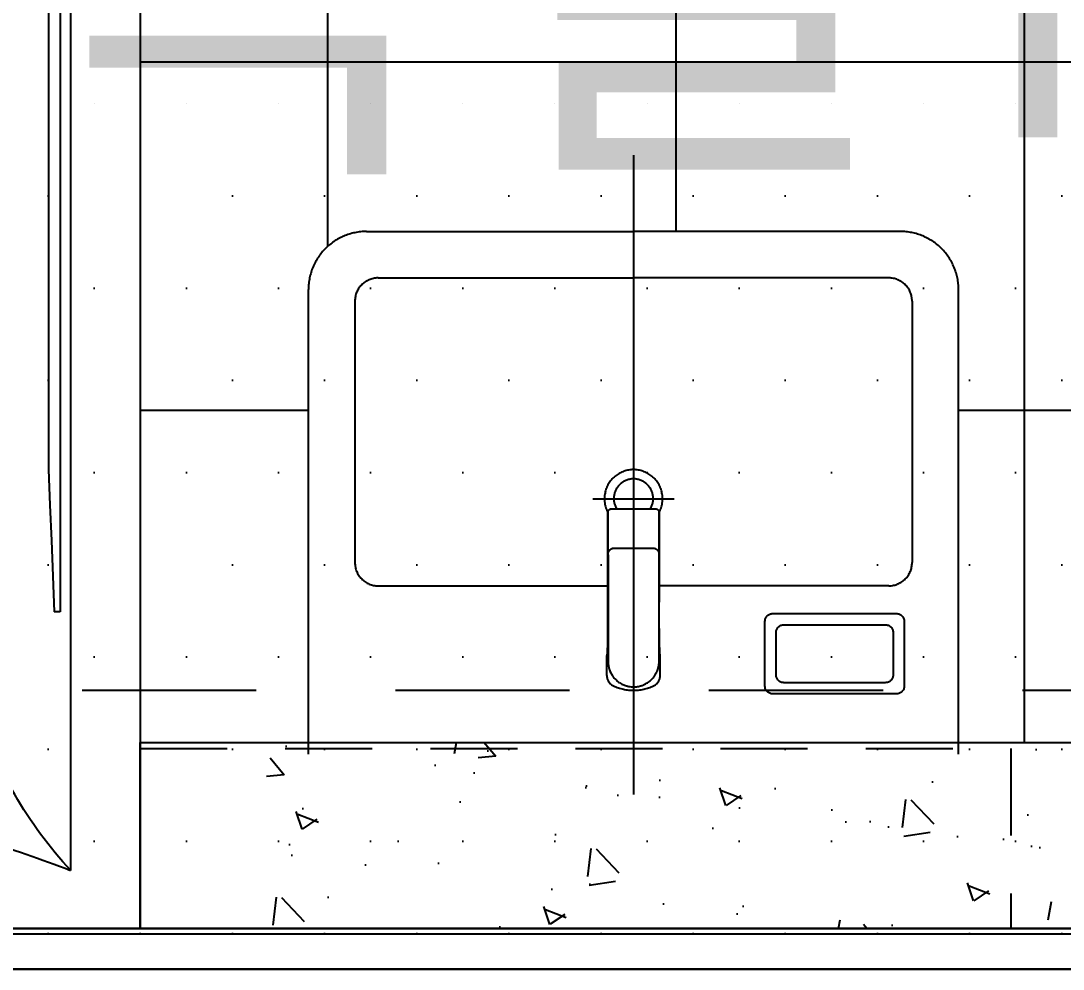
# Model space of a CAD drawing. Header units: millimetres. Extents: x 6886222 to 6919728, y 230959 to 276095.
# Drawn here: x 6910435 to 6911333, y 256319 to 257136 of the extents above; entities that cross this region are included whole.
import ezdxf
from ezdxf.enums import TextEntityAlignment as Align
from ezdxf.xclip import XClip

# ---------------------------------------------------------------- set-up
doc = ezdxf.new("R2010")
doc.units = ezdxf.units.MM
doc.header["$LTSCALE"] = 100
doc.header["$XCLIPFRAME"] = 2
doc.linetypes.add('ST-DASH', pattern=[2.6999999999999993, 1.5, -1.199999999999999])
doc.linetypes.add('U-74C-EX$0$HD', pattern=[2.5, 1.5, -1])
for name, color, linetype in [('AA-BORD-XREF', 15, 'Continuous'), ('BP', 7, 'Continuous'), ('TEXT', 2, 'Continuous'), ('U-74C-EX$0$FIN', 5, 'Continuous'), ('U-74C-EX$0$FUR_욕실', 8, 'Continuous'), ('U-74C-EX$0$HAT', 8, 'Continuous'), ('U-74C-EX$0$S-ELE', 4, 'Continuous'), ('U-74C-EX$0$WAL', 3, 'Continuous'), ('결로방지', 4, 'ST-DASH')]:
    doc.layers.add(name, color=color, linetype=linetype)
for name, color, linetype, plot in [('Defpoint', 142, 'Continuous', False), ('U-74C-EX$0$Defpoint', 142, 'Continuous', False), ('U-74C-EX$0$MC', 152, 'Continuous', False)]:
    doc.layers.add(name, color=color, linetype=linetype, plot=plot)
doc.styles.add('맑은 고딕', font='')
doc.styles.get('맑은 고딕').set_extended_font_data('Malgun Gothic')

# ---------------------------------------------------------------- blocks, each defined once
blk = doc.blocks.new('U-74C-EX$0$S-CEN')
at = {"layer": 'U-74C-EX$0$S-ELE'}
h = blk.add_hatch(dxfattribs=at)
h.set_pattern_fill('DOTS', color=256, scale=50, angle=-90.00000000000001)
h.set_pattern_definition([(270, (7430.000000006312, 8342.500000000524), (79.375, -39.68750000000001), [0, -79.375])])
h.paths.add_polyline_path([(1770.000000000011, 6175), (1770.000000000011, 3905), (205.0000000000109, 3905), (205.0000000000109, 6174.999999999971)])
blk.add_lwpolyline([(1770.000000000011, 6175), (200.0000000000109, 6175), (200.0000000000109, 3905), (1770.000000000011, 3905)], close=True, dxfattribs=at)
blk = doc.blocks.new('U-74C-EX$0$세면대')
blk.add_wipeout([(1.4009081894528208e-06, 280.00000000000364), (400.00000140091595, 279.999997998706), (408.79041007160066, 279.22122015951925), (417.91918060654507, 276.6787191426042), (427.8757206505611, 271.50836176270536), (434.87488021667536, 265.82935481872687), (442.52644820929675, 256.29641031238293), (446.7816854210341, 247.64862448463953), (448.95782975010377, 240.15534234721554), (449.64622331774245, 235.93739006444196), (450.00000115073084, 229.9999977484871), (449.9999988491909, -230.00000200133894), (449.5865864446637, -236.41641304164108), (446.84821197417244, -247.47126203020935), (441.79119383010084, -257.4498840058879), (435.18336749830445, -265.5264790360726), (426.7556422028485, -272.2390307393), (416.6451270085038, -277.14806355806803), (408.08285848932786, -279.34235075003005), (399.9999985990356, -280.00000200129216), (-1.400908530513334e-06, -279.99999999999454)]).dxf.layer = 'U-74C-EX$0$FUR_욕실'
at = {"layer": 'U-74C-EX$0$FUR_욕실'}
for p, q in [((1.400843757437542e-06, 280.0000000000036), (400.0000014008438, 279.9999979987078)), ((390.0000012007258, 239.9999980487082), (165.0000012007258, 239.9999991744444)), ((450.0000011506672, 229.9999977485313), (449.9999999999018, -2.251468686154112e-06)), ((145.0000011006669, 219.9999992745034), (145.0000001102053, 22.0405006045512)), ((410.0000011006669, 219.9999979486493), (409.9999999999018, -2.051350747933611e-06)), ((67.87906503335762, 22.99999591912274), (84.86954830617833, 23.00000150705819)), ((87.08632420779395, 22.48188626970295), (87.35881522328782, 22.32226875628476)), ((211.2609791572504, 19.00001016463284), (211.2609791572504, -19.00001096521373)), ((177.4170073683672, 16.95028093661313), (177.4170073683672, -17.04971904848571)), ((409.9999988991949, -220.0000020513507), (409.9999999999018, -2.051350747933611e-06)), ((449.9999988491363, -230.0000022514687), (449.9999999999018, -2.251468686154112e-06)), ((67.87906503335762, -22.99999671970363), (84.86952316046882, -23.00000230763908)), ((87.08634562821317, -22.4818814823484), (86.87813263417411, -22.52197864447589)), ((144.9999988991949, -220.0000007254966), (144.9999998896565, -22.04050120676038)), ((389.9999987991359, -240.0000019512918), (164.9999987991359, -240.0000008255556)), ((-1.400982000632212e-06, -279.9999999999964), (399.999998599018, -280.0000020012922))]:
    blk.add_line(p, q, dxfattribs=at)
at = {"layer": 'U-74C-EX$0$FUR_욕실', "color": 8}
for p, q in [((220.0000001750486, 34.99999889929677), (219.9999998248131, -35.00000110070323)), ((515.6005920829666, -2.579701686045155e-06), (-34.6465404747687, 1.73346052179113e-07))]:
    blk.add_line(p, q, dxfattribs=at)
at = {"layer": 'U-74C-EX$0$FUR_욕실'}
for points in [[(130.9703934009485, 22.00885263289456), (130.9703934009485, 22.02677686716561), (130.9703896756582, 22.04803337360863)], [(208.1583189781122, 22.00020250882153), (206.1583149249964, 22.00048376823906), (198.1583210642748, 22.0013703873301), (166.1583232696466, 22.00468030776028), (130.9703934009485, 22.00931084360127)], [(177.3900288160257, 22.02175331319813), (190.646057110589, 22.0129970183516), (206.5397995527201, 22.00259787048344)], [(130.9703934009485, -22.00885343347545), (130.9703934009485, -22.0267776677465), (130.9703896756582, -22.04820553754325)], [(130.9703934009485, -22.00931164418216), (132.9703937287741, -22.00911792908664), (140.970391314786, -22.00819591973777), (172.9703891094141, -22.00382242892738), (208.1583189781122, -22.00020330940242)]]:
    blk.add_lwpolyline(points, dxfattribs=at)
for points in [[(51.98207328074568, -119.9673147161338, -0.4142135623730951), (58.70207331436177, -113.2473147497476), (114.3820733143548, -113.2473150283295, -0.4142135623730951), (121.102073280741, -119.9673150619456), (121.1020727475589, -226.5273150619432, -0.4142135623730951), (114.3820727139428, -233.2473150283295), (58.70207271394975, -233.2473147497476)], [(58.70207271394975, -233.2473147497476, -0.4142135623730951), (51.98207274756351, -226.5273147161315), (51.98207328074568, -119.9673147161338)], [(111.5020730141732, -173.247315013894), (111.5020727956035, -216.9273150139452, -0.4142135623730951), (104.7820727619874, -223.6473149802732), (68.30207276200599, -223.6473147977922, -0.4142135623730951), (61.58207279561975, -216.9273147641761), (61.58207323270108, -129.5673147641319, -0.4142135623730951), (68.30207326631717, -122.8473147977456), (104.7820732662985, -122.8473149802849, -0.4142135623730951), (111.5020732326848, -129.567315013901), (111.5020730141732, -173.247315013894)]]:
    blk.add_lwpolyline(points, format="xyb", dxfattribs=at)
for centre, radius, start, end in [((400.0000011506672, 229.9999979987078), 50, 0, 89.99999971318542), ((165.0000011006669, 219.9999991744444), 20, 89.99999971339386, 180), ((390.0000011006669, 219.9999980487082), 20, 0, 89.99999971339386), ((219.9999999999018, -1.100703229894862e-06), 25, 241.6433551516103, 118.3566322073158), ((219.9999999999018, -1.100703229894862e-06), 17, 239.0653519341229, 120.9346480661095), ((164.9999988991949, -220.0000008255556), 20, 180, 269.9999997133938), ((389.9999988991949, -220.0000019512918), 20, 269.9999997133938, 0), ((399.9999988491363, -230.0000020012922), 50, 269.9999997133938, 0)]:
    blk.add_arc(centre, radius, start, end, dxfattribs=at)
for points, knots in [([(67.87906549750551, 22.99999959970955), (66.92036354805532, 22.99999959970955), (65.00292589680248, 22.72229012626121), (62.37020514715186, 21.51010310132187), (60.19904368477364, 19.61444192508134), (59.17313016568733, 18.00869924144718), (58.16497903295749, 15.80186313036029), (57.08050187923436, 13.04089710000335), (55.91285738315855, 8.773673531952227), (55.20817857400471, 4.416180789765349), (55.05026457862186, 1.474312571928749), (55.05026457862186, -1.474313372451434), (55.20817857400471, -4.416181590288033), (55.91285738315855, -8.773674332533119), (57.08050187923436, -13.04089790052603), (58.16497903295749, -15.80186393088297), (59.17313016568733, -18.00870004196986), (60.19904368477364, -19.61444272560402), (62.37020514715186, -21.51010390184456), (65.00292589680248, -22.72229092684211), (66.92036354805532, -23.00000040029045), (67.87906549750551, -23.00000040029045)], [0, 0, 0, 0, 0.0483411801314767, 0.0966823602629534, 0.14502354039443, 0.1933647205259067, 0.1933647205259067, 0.27002354039443, 0.3466823602629533, 0.4233411801314767, 0.5, 0.5, 0.5766588198685234, 0.6533176397370468, 0.7299764596055701, 0.8066352794740934, 0.8066352794740934, 0.85497645960557, 0.9033176397370468, 0.9516588198685234, 1, 1, 1, 1]), ([(80.00000010973963, 21.95027989353184), (78.78473305587613, 21.894656794615), (76.94371052612041, 21.81039269967368), (74.52810349154242, 21.28380502458094), (72.16334013997766, 20.57289372838932), (69.89485791408879, 19.55978738435442), (67.77969630489315, 18.27607508359142), (65.78349201470337, 16.81852264580448), (63.97901803431523, 15.11512991896961), (62.41056962435323, 13.20831821643878), (61.00899935847337, 11.17475322884638), (59.86864714594049, 8.971167757877993), (59.01775445412568, 6.651805710749613), (58.36627531070917, 4.267068048884539), (58.01806705336276, 1.807589369655034), (57.98208892422917, -0.6660067090961093), (58.15640282429013, -3.134105488537898), (58.64199178446506, -5.571694690963341), (59.42695623550753, -7.918571086422162), (60.40844725068382, -10.19009582011131), (61.67344906322614, -12.32950749498195), (63.19059853793078, -14.2839170011539), (64.86731261942259, -16.10129158408017), (66.76670984314478, -17.6998376024967), (68.84126938642657, -19.04045963676981), (71.0198226419343, -20.19886037963079), (73.33441489197503, -21.07944698846768), (75.72706163559997, -21.65548658271655), (77.76089852130463, -21.97983933466821), (79.19209343848706, -22.02450576010961), (80.00000010973963, -22.04971986804958)], [0, 0, 0, 0, 0.0528729786521903, 0.0800979049021234, 0.1073227261989098, 0.1602085179038996, 0.187447357737186, 0.214686216365251, 0.2674237660567233, 0.2945810392355343, 0.3217383233651094, 0.3745028644188086, 0.401672808618687, 0.4288427472640848, 0.4816765298289571, 0.5088837717197987, 0.5360910140610033, 0.5889416837417119, 0.6161582848349502, 0.6433748799390296, 0.6962189469592677, 0.7234333008179014, 0.7506476397801785, 0.8034374481084133, 0.8306241864903451, 0.857810933100518, 0.9105278199531396, 0.9376717891198288, 0.9648158494869978, 1, 1, 1, 1]), ([(72.50005668060112, 20.61113675142769), (72.23376977899534, 20.52425742725973), (71.16368271796455, 20.17512857355541), (69.6843235711749, 19.44580457319171), (68.51979798994216, 18.74441807438052), (68.07901160822439, 18.47893518413548)], [0, 0, 0, 0, 0.1707368113154326, 0.6861143058247904, 0.9999999999999998, 0.9999999999999998, 0.9999999999999998, 0.9999999999999998]), ([(171.6342913921289, 21.95027989353184), (167.9608090562579, 21.95027989353184), (160.6140848287214, 21.95027989353184), (149.496307176265, 21.95027989353184), (138.2687922759396, 21.95027989353184), (126.8915781866708, 21.95027989353184), (115.3732376464941, 21.95027989353184), (103.6923912316161, 21.95027989353184), (91.90376621463292, 21.95027989353184), (83.96784172028492, 21.95027989353184), (80.00000010973963, 21.95027989353184)], [0, 0, 0, 0, 0.1239307991441175, 0.2478534865172885, 0.3720596964372554, 0.4962621437392734, 0.6218139063644008, 0.7473606728889031, 0.8736841768981037, 1, 1, 1, 1]), ([(84.72628731841178, 22.57495636417661), (84.71550494969779, 22.56483621773441), (84.69072073053758, 22.54157417436727), (84.64890505293806, 22.50800348027042), (84.60506837100911, 22.48067342653303), (84.57463507920693, 22.46287980018315), (84.55746665005063, 22.45445395296338), (84.550655942312, 22.44703733560527), (84.55619317300807, 22.44035304541831), (84.5699715539995, 22.43188129959526), (84.59499952588885, 22.422406373782), (84.64064839903222, 22.41220157704447), (84.71208285897228, 22.40247483458734), (84.84803319689308, 22.38987615722363), (85.09078770359702, 22.37510059128181), (85.4805355281751, 22.35891404346694), (85.97018049694088, 22.34389948269018), (86.74895915181332, 22.32549597928664), (87.95751600079893, 22.30420650425731), (89.75394556842002, 22.27981662628372), (91.87614696952005, 22.25466638122816), (94.31077100361654, 22.22797137144153), (97.03106421653138, 22.19897556095748), (100.0445278380248, 22.16923851933461), (103.317561159336, 22.14103924058509), (106.839539990895, 22.11584248266081), (110.5705015189778, 22.09442109871088), (114.4585246761744, 22.07716749015162), (118.4972093494907, 22.06408142438522), (122.6138234365681, 22.05512680730681), (126.1011636881922, 22.05076620495311), (128.5007827065601, 22.04903024994201), (129.8927229170404, 22.04839981627083), (130.5886637208932, 22.04816286580535), (130.9703905636161, 22.04803289729534)], [0, 0, 0, 0, 0.040109327690265, 0.0921948038741059, 0.1345388376608001, 0.1463637315796576, 0.1581886120699492, 0.1648468870846441, 0.1728730962820578, 0.1822682883214009, 0.1950296697069303, 0.2062473056590897, 0.2183882893360858, 0.2304375223900511, 0.2540382345651453, 0.2785549793071142, 0.3026107701952861, 0.3268732356978888, 0.3748274348079387, 0.4233783216753556, 0.4715728905931244, 0.5197819234054034, 0.5684488930849493, 0.616277809779658, 0.6646527406848917, 0.7127252969606405, 0.7605476431328392, 0.8086894780981094, 0.8560055451461609, 0.904537231371328, 0.9522711912363316, 0.976142499140136, 0.9869140472458908, 1, 1, 1, 1]), ([(84.8695485026874, 23.00000144145815), (84.87866334892533, 22.99247127434137), (84.89745196649528, 22.976949188047), (84.91593708542132, 22.9530408867322), (84.92865177897693, 22.92780068761567), (84.93469182799527, 22.90122889873237), (84.93430481940231, 22.87330950936666), (84.92482384499817, 22.83271322673318), (84.8906057368331, 22.77120055305204), (84.83737439844481, 22.69852618041114), (84.78113259213933, 22.63050772389761), (84.743678488554, 22.59257143078503), (84.72628731841178, 22.57495636417661)], [0, 0, 0, 0, 0.0518491924355521, 0.1068777929283091, 0.1650862991905599, 0.2264751310142042, 0.2910446454517732, 0.3587951487457031, 0.5083492351606133, 0.7175543055344742, 0.8688511893527543, 1, 1, 1, 1]), ([(87.08631968744521, 22.48187747953125), (87.0163627929469, 22.51536687626867), (86.87703741559017, 22.58206398849507), (86.66337142968041, 22.66975817236016), (86.4475938186697, 22.74772365566241), (86.22929874518377, 22.81513233413352), (86.00859747898721, 22.87220641773092), (85.78546420876592, 22.91886905831416), (85.55990985736207, 22.95520058693728), (85.33193567810304, 22.98095246573575), (85.10154491740468, 22.99704697641209), (84.94709777845492, 22.9990125416698), (84.8695485027456, 22.99999946944081)], [0, 0, 0, 0, 0.1012854541164766, 0.2017189903165015, 0.3015086627134258, 0.4008665702291891, 0.5000075829339163, 0.5991479811563823, 0.6985040492382126, 0.7982906691580994, 0.898719959261996, 1, 1, 1, 1]), ([(85.91429572583365, 22.35383500362877), (85.9269492906351, 22.35313324083472), (85.95668856271732, 22.35148390988252), (86.31034102868944, 22.3391861742748), (86.92201450311768, 22.32441899198238), (87.65163925646993, 22.31023209478371), (88.20944138111736, 22.30194648367251), (88.42945760146904, 22.29867835546975)], [0, 0, 0, 0, 0.1669172218200446, 0.3923002538559284, 0.6485138383324466, 0.8613618460974917, 1, 1, 1, 1]), ([(87.32129223675656, 22.31727127934937), (87.31642750390529, 22.31999837654075), (87.24358699757795, 22.36083168542609), (87.19661695203467, 22.38984804752181), (87.1527838523798, 22.41692652012352)], [0, 0, 0, 0, 0.0667860932834912, 1, 1, 1, 1]), ([(130.970390342718, 22.0473252635602), (131.9375797495777, 22.04682771530133), (132.9047386414786, 22.04645217478173), (134.839074397536, 22.04558282322614), (135.8062434138446, 22.04512564960532), (138.707747465367, 22.04371889972026), (140.6420769000724, 22.04274528200403), (146.4450362952957, 22.03977081028643), (150.3135164677115, 22.03770259424709), (158.0498631445407, 22.03345328325304), (161.9178119263561, 22.03125228739009), (169.6537736200444, 22.02663776604822), (173.521808335634, 22.02422284370186), (177.3900240109251, 22.02175638446715)], [0, 0, 0, 0, 0.0625, 0.0625, 0.125, 0.125, 0.25, 0.25, 0.5, 0.5, 0.75, 0.75, 1, 1, 1, 1]), ([(171.6944771821909, 21.94377553667073), (171.7271569991899, 21.94551204506206), (172.0819174031676, 21.96436295850799), (172.7593044651621, 21.87016135169324), (173.6987784290286, 21.65055939404192), (174.5536687991298, 21.29357695911676), (175.3009856188037, 20.84600637847689), (175.9293397059846, 20.33090690267636), (176.457136096742, 19.74774928292391), (176.8756232456835, 19.10962811042918), (177.1880449644123, 18.4096887824744), (177.3834688267852, 17.68452452466954), (177.4019504238568, 17.18467940256596), (177.4105998690538, 16.95075032319073)], [0, 0, 0, 0, 0.0119276939136209, 0.1294827787161565, 0.2470124196806551, 0.3625003930852349, 0.462928653407485, 0.5592935244470068, 0.6514241982480363, 0.7406827658093968, 0.8265970247499927, 0.9188468656388972, 1, 1, 1, 1]), ([(206.5398006589567, 22.00259726250442), (206.8628648857302, 22.00196937221699), (207.1859291784531, 22.00143124821261), (207.5089933232703, 22.00098298071316), (207.5720135661722, 22.00089553697399), (207.6350338034863, 22.00081151281847), (207.6980540335244, 22.00073090923615), (207.8514760995349, 22.00053468067563), (208.004898122821, 22.00035872473745), (208.1583200789355, 22.00020306086299)], [1.50963207081e-05, 1.50963207081e-05, 1.50963207081e-05, 1.50963207081e-05, 0.0031541065838621, 0.0031541065838621, 0.0031541065838621, 0.0037664344815619, 0.0037664344815619, 0.0037664344815619, 0.0052571401051918, 0.0052571401051918, 0.0052571401051918, 0.0052571401051918]), ([(208.2166570241861, 21.98493999446873), (208.3731337546087, 21.98118570895531), (208.752836107702, 21.97207565751523), (209.3357699880326, 21.79795451503378), (209.9327873168695, 21.49094221118503), (210.4462026539441, 21.06078742968748), (210.8544295482752, 20.5346700814589), (211.125374511892, 19.93867732119179), (211.2591447935738, 19.41450465447633), (211.2471819547536, 19.09938192356276), (211.2434106882029, 19.00003996695523)], [0, 0, 0, 0, 0.0990905972793343, 0.2404506590029004, 0.3813932355022711, 0.5231170752665215, 0.6621790667525996, 0.8002715025571152, 0.9370358981668412, 1, 1, 1, 1]), ([(177.401927393239, -17.04963336680885), (177.4016007461651, -17.22664047719081), (177.400808436174, -17.6559861359965), (177.2462759394148, -18.32422370020868), (176.9693347960892, -19.03165860531954), (176.5733360481863, -19.69102332822149), (176.069407770603, -20.29192272218279), (175.4648147500302, -20.82573102495735), (174.7643070576778, -21.27992566226385), (173.9783545406135, -21.64575337234055), (173.11788067206, -21.90136912167873), (172.3263161062678, -22.03936825022902), (171.8254901239015, -22.03508042456451), (171.6339263136797, -22.0334403494453)], [0, 0, 0, 0, 0.0609301441173158, 0.1477911977961246, 0.2348423775556827, 0.323727924848539, 0.4146684044921456, 0.5092655897852341, 0.6078975972935263, 0.7111573629744149, 0.8189350536683381, 0.9307434273677844, 1, 1, 1, 1]), ([(68.07901160822439, -18.47893598471637), (68.51515339549587, -18.75423333956496), (69.14546169639289, -19.15209067187607), (69.82349976666228, -19.45955181755926), (70.03236943886805, -19.55426524375434)], [0, 0, 0, 0, 0.6919499341047636, 1, 1, 1, 1]), ([(79.80152703270505, -22.0387749651527), (79.83479429218642, -22.04255400539478), (79.99523467426843, -22.06077945208744), (80.15693177924913, -22.0593979695077), (80.2851010437189, -22.05830293689723)], [0, 0, 0, 0, 0.2073496649489666, 1, 1, 1, 1]), ([(80.00000010973963, -22.04971986804958), (83.87539405604548, -22.04971986804958), (91.62640339836435, -22.04971986804958), (103.1916082174466, -22.04971986804958), (114.7015682667443, -22.04971986804958), (126.1984713136517, -22.04971986804958), (137.6516839660071, -22.04971986804958), (149.0691316594784, -22.04971986804958), (160.3928125765706, -22.04971986804958), (167.887045298372, -22.04971986804958), (171.6342913921289, -22.04971986804958)], [0, 0, 0, 0, 0.1233691329301358, 0.2467453154831025, 0.3709285544897086, 0.4951165675992813, 0.6211456403817249, 0.747178609462213, 0.8735849281341312, 1, 1, 1, 1]), ([(89.50743926719952, -22.29569519852157), (89.3416030067201, -22.29864500683834), (88.58828228830316, -22.31204468023134), (87.57757361869517, -22.33721715246429), (86.51703113598705, -22.37131007125936), (85.7681449218835, -22.41042585757896), (85.54342944060409, -22.45522992981932), (85.56810537331694, -22.50241774198003), (85.51311852994331, -22.54827429412035), (85.47157009489092, -22.59400131302755), (85.41842251948037, -22.63985711149508), (85.35992623593847, -22.68600417940979), (85.19349405869798, -22.80244169348953), (85.01801043069645, -22.90945130382534), (84.86952316046882, -22.99999858234878)], [0, 0, 0, 0, 0.0145711327469836, 0.0661902056643257, 0.1182389944389712, 0.1701980913427227, 0.2367808802280949, 0.3031717766042489, 0.3695447484289031, 0.4359122467600889, 0.5022766666470379, 0.5686388885213766, 0.6349993746997449, 1, 1, 1, 1]), ([(84.86952317641772, -22.9999989966127), (84.94628984331575, -22.99899120063856), (85.09959396343402, -22.99697861767709), (85.32888656274372, -22.98059931024545), (85.55700863509628, -22.95443058828459), (85.78395096016538, -22.91749853215515), (86.05896800828123, -22.85982447478091), (86.37885343360904, -22.77171313913641), (86.73977831956654, -22.64393021730575), (86.97069808935703, -22.53595684555694), (87.08634576727127, -22.48188235144698)], [0, 0, 0, 0, 0.1002812114225824, 0.2002629983440251, 0.3001574448699369, 0.4001771907030519, 0.5005340790835348, 0.6671342130989574, 0.8332964070533547, 1, 1, 1, 1]), ([(86.87813263417411, -22.52197864447589), (86.87277595921842, -22.5230639390029), (86.79348138087153, -22.53912949759615), (86.64164945694574, -22.52509985881261), (86.52130263294748, -22.48733978869495), (86.46688116104997, -22.46198787114918), (86.42448703125774, -22.43442428588969), (86.40826585675313, -22.4130082838783), (86.40106078268218, -22.40349578653331)], [0, 0, 0, 0, 0.0350495480565736, 0.5188366205802608, 0.6455080367523603, 0.7721616823327662, 0.8987994394783616, 1, 1, 1, 1]), ([(108.1610574390106, -22.10957410727497), (107.8973771236087, -22.11093105742111), (106.424920230249, -22.11850860673803), (103.9273672608142, -22.13513567769769), (100.7236186505361, -22.159211213464), (97.79342143821486, -22.18556154111502), (95.12874915999782, -22.21343167568193), (92.76609369887228, -22.24256652232361), (90.866157172557, -22.2699515256063), (89.90660497856516, -22.28813219262156), (89.50743926719952, -22.29569519852157)], [0, 0, 0, 0, 0.0315043834641268, 0.175928364369041, 0.3208990384468807, 0.464629422163714, 0.6081434853613555, 0.7526447836002074, 0.8971022925708421, 1, 1, 1, 1]), ([(177.3900301836147, -22.02175627054748), (173.5218073830074, -22.02422265364658), (169.6537653528103, -22.02663753856541), (161.9177888249578, -22.03125210303915), (158.0498325951812, -22.03345315530532), (150.3134710747581, -22.03770270902533), (146.4449778070157, -22.03977175382533), (140.6420182779148, -22.04274556733071), (138.7076967256326, -22.04370936459964), (135.8062113423548, -22.04511504049515), (134.8390489398917, -22.0455787882056), (132.9047223070702, -22.04650822304757), (131.937559076021, -22.04695351549526), (130.9703903597729, -22.04749241348691)], [0, 0, 0, 0, 0.2500000000000001, 0.2500000000000001, 0.5000000000000002, 0.5000000000000002, 0.7500000000000004, 0.7500000000000004, 0.8750000000000003, 0.8750000000000003, 0.9375, 0.9375, 1, 1, 1, 1]), ([(206.5397849981855, -22.00259809346971), (202.1211049002777, -22.00564361706711), (197.7024273811439, -22.00845415831645), (193.2837510870486, -22.01129795366069), (187.9858439373966, -22.01470760919256), (182.6879381399085, -22.01816713629159), (177.3900302694128, -22.02175616548266)], [0, 0, 0, 0, 0.0132560955538637, 0.0132560955538637, 0.0132560955538637, 0.0291498968127698, 0.0291498968127698, 0.0291498968127698, 0.0291498968127698]), ([(208.1583200789355, -22.00020386144388), (207.9418779476728, -22.00042346631744), (207.7254356828234, -22.00068345671389), (207.5089933522577, -22.00098378117764), (207.2308669631202, -22.00136969529194), (206.9527404642031, -22.00182220805073), (206.6746139925854, -22.00234125816132), (206.6296709935596, -22.00242513249032), (206.5847279952905, -22.00251074431799), (206.5397849981855, -22.00259809346971)], [0.0010510731533122, 0.0010510731533122, 0.0010510731533122, 0.0010510731533122, 0.0031541065838126, 0.0031541065838126, 0.0031541065838126, 0.005856485053576999, 0.005856485053576999, 0.005856485053576999, 0.0062931676599894, 0.0062931676599894, 0.0062931676599894, 0.0062931676599894]), ([(211.2460183914118, -18.99995322321411), (211.2451904879599, -19.14928758801761), (211.2431938178088, -19.50944004783742), (211.0809933692399, -20.06323421973138), (210.7915528270132, -20.62935773888239), (210.3828475963855, -21.12226450536036), (209.877731478442, -21.52478876034365), (209.2941540897191, -21.8130091578314), (208.709494271392, -21.97964164544464), (208.3237293407619, -21.98499339847695), (208.1576782281809, -21.9872970411634)], [0, 0, 0, 0, 0.0933399057144301, 0.2251095832810573, 0.3569100510500966, 0.4900624007771157, 0.6233436509532482, 0.7588095590612866, 0.8961804511362049, 1, 1, 1, 1])]:
    blk.add_open_spline(points, degree=3, knots=knots, dxfattribs=at)
blk = doc.blocks.new('U-74C-EX$0$A$C5b173c8a')
at = {"layer": 'U-74C-EX$0$FUR_욕실', "linetype": 'Continuous'}
for p, q in [((-5.820766091346741e-11, 749.9999999978463), (0, 0)), ((-976.8337917186436, 60.02612028241856), (-49.84861621150048, 59.92110202804906)), ((-1500, 5.820766091346741e-11), (0, 1.164153218269348e-10))]:
    blk.add_line(p, q, dxfattribs=at)
at = {"layer": 'U-74C-EX$0$FUR_욕실', "color": 8, "linetype": 'Continuous'}
for p, q in [((-918.4652344337665, 79.05523515015375), (-395.0200341944583, 78.99593398475554)), ((-272.7225826096255, 68.98207882855786), (-272.7220161589794, 73.98207879648544)), ((-918.4663673348841, 69.05523521429859), (-272.7225826096255, 68.98207882855786))]:
    blk.add_line(p, q, dxfattribs=at)
at = {"layer": 'U-74C-EX$0$FUR_욕실', "linetype": 'Continuous'}
blk.add_arc((745.7420989111415, 374.9097060605418), 855.7421036748455, 158.3892562270208, 201.5977616843112, dxfattribs=at)
at = {"layer": 'U-74C-EX$0$FUR_욕실', "color": 8, "linetype": 'Continuous'}
for centre, radius, start, end in [((-288.6574692665599, -195.864222100703), 349.8057331725273, 46.94559185543488, 73.61830172722371), ((774.7669169178116, 27118.39946179354), 27064.69553958942, 267.5227971426584, 267.7819189462811)]:
    blk.add_arc(centre, radius, start, end, dxfattribs=at)
at = {"layer": 'U-74C-EX$0$FUR_욕실', "linetype": 'Continuous'}
blk.add_open_spline([(-1500, 5.820766091346741e-11), (0, 1.164153218269348e-10)], degree=1, dxfattribs=at)
blk = doc.blocks.new('U-74C-EX$0$A$Ce93e390f')
at = {"layer": 'U-74C-EX$0$HAT'}
h = blk.add_hatch(dxfattribs=at)
h.set_pattern_fill('_USER', color=256, scale=300, angle=180, double=1, pattern_type=0)
h.set_pattern_definition([(180, (1.83697019872103e-14, 100), (-3.673940397442059e-14, -300), []), (270, (1.83697019872103e-14, 100), (300, -5.510910596163089e-14), [])])
h.paths.add_polyline_path([(1339.999993004998, 1450.000000802713), (-3.619609105104503e-12, 1450.000000802713), (1.83697019872103e-14, 0), (1339.999993005002, 0)])
at = {"layer": 'U-74C-EX$0$Defpoint'}
blk.add_lwpolyline([(1.83697019872103e-14, 2199.999999999884), (1500, 2199.999999999884), (1500, 0), (1.83697019872103e-14, 0)], close=True, dxfattribs=at)
at = {"layer": 'U-74C-EX$0$FUR_욕실'}
blk.add_blockref('U-74C-EX$0$A$C5b173c8a', (1500, 1450.000000802629), dxfattribs=at)
at = {"layer": 'U-74C-EX$0$FUR_욕실', "xscale": -1}
blk.add_blockref('U-74C-EX$0$세면대', (1349.999999610725, 1025.000054536165), dxfattribs=at)
at = {"layer": 'U-74C-EX$0$HAT'}
h = blk.add_hatch(dxfattribs=at)
h.set_pattern_fill('AR-CONC', color=252, angle=90.00000028663817)
h.set_pattern_definition([(140.0000002866382, (1.83697019872103e-14, 100), (15.93908462747333, 182.1846690757437), [19.05, -209.55]), (85.00000028663817, (1.83697019872103e-14, 100), (-191.0568450627201, -35.24342238078464), [15.24, -167.64058417]), (190.4514449866382, (1.328253424047782, 115.182007006645), (-175.1177526473098, 146.9412462142778), [16.1900088, -178.0902446]), (136.1842002866382, (-50.79999999999998, 99.99999974585879), (42.04232657657843, 271.0790411024584), [28.575, -314.325]), (186.6355578966381, (-47.29650011301227, 122.589899763386), (-247.4261257854021, 237.4041328136846), [24.28502314, -267.13560816]), (81.18415145663816, (-50.79999999999998, 99.99999974585879), (-247.4261257732132, 237.4041328271586), [22.85996707, -251.45973192]), (111.0000002866382, (-38.10000012707059, 125.3999998093941), (102.2651974285942, 151.6143917807427), [19.05, -209.55]), (56.0000002866382, (-38.10000012707059, 125.3999998093941), (-184.1879664315012, 61.80202742619526), [15.24, -167.64]), (161.4514452866382, (-29.57790029027837, 138.0345324520283), (-81.92276995358057, 213.4164188688746), [16.1900088, -178.0899376]), (127.5000002866382, (1.83697019872103e-14, 100), (-84.55503888860471, 3.088602827581586), [0, -165.6079999999999, 0, -170.1799999999999, 0, -168.2749999999999]), (97.50000028663817, (1.83697019872103e-14, 100), (-100.1805751524036, 66.8196620091244), [0, -97.02799999999999, 0, -161.798, 0, -64.135]), (57.50000028663816, (2.83367465275541e-07, 43.358), (5.728743314343569, 135.5905951955311), [0, -63.5, 0, -198.12, 0, -262.89]), (47.50000028663816, (4.104380692691908e-07, 17.958), (-25.42649177439069, 148.1291812588149), [0, -82.54999999999997, 0, -131.5719999999999, 0, -186.6899999999999])])
h.paths.add_polyline_path([(1499.999993246131, 1350.000000802629), (1339.999993246134, 1350.000000002156), (1340, -8.002534741535783e-07), (1500, 2.182787284255028e-10)])
at = {"layer": 'U-74C-EX$0$FUR_욕실'}
blk.add_lwpolyline([(1499.999993005002, 1450.000000802629), (1339.999993005002, 1450.000000002157), (1340, -8.002534741535783e-07), (1500, 2.182787284255028e-10)], close=True, dxfattribs=at)
at = {"layer": 'U-74C-EX$0$FUR_욕실', "color": 8, "linetype": 'U-74C-EX$0$HD', "ltscale": 0.5}
blk.add_lwpolyline([(1499.999992746161, 700.0001090726437), (1499.999993005002, 1450.000000802862), (1344.999993016643, 1450.000000802862), (1344.999992757803, 700.0001090725273)], close=True, dxfattribs=at)
blk = doc.blocks.new('U-74C-EX', base_point=(50.00000000006537, 0))
at = {"layer": 'U-74C-EX$0$FUR_욕실', "xscale": -1}
blk.add_blockref('U-74C-EX$0$A$Ce93e390f', (1785.000000000291, -3039.999999198815), dxfattribs=at)
at = {"layer": 'U-74C-EX$0$FIN'}
blk.add_line((280.0000000002328, -3044.999999999069), (280, -834.9999999990687), dxfattribs=at)
at = {"layer": 'U-74C-EX$0$MC'}
blk.add_line((285.0000000002328, -3319.999999999069), (285.0000000002328, 200.0000000009313), dxfattribs=at)
at = {"layer": 'U-74C-EX$0$WAL'}
blk.add_line((250.0000000002328, -3074.999999999069), (250.0000000002328, -804.9999999990687), dxfattribs=at)
at = {"layer": 'U-74C-EX$0$S-ELE'}
blk.add_blockref('U-74C-EX$0$S-CEN', (50.00000000022192, -6979.999999999069), dxfattribs=at)
blk = doc.blocks.new('BORD-301')
at = {"layer": 'Defpoint'}
blk.add_lwpolyline([(0, 0), (-2270, 0), (-2270, -1570), (0, -1570)], close=True, dxfattribs=at)
blk = doc.blocks.new('301 NAME')
at = {"layer": 'TEXT', "linetype": 'Continuous', "style": '맑은 고딕'}
blk.add_text('욕실1', height=300.0000000000003, dxfattribs=at).set_placement((6910924.874599596, 257185.3609665981), align=Align.MIDDLE_CENTER)
blk = doc.blocks.new('A$C91700e87')
at = {"layer": 'TEXT'}
blk.add_blockref('301 NAME', (-6890908.055980794, -241299.3772858948), dxfattribs=at)

msp = doc.modelspace()

# ---------------------------------------------------------------- block references
at = {"layer": 'BP'}
ref = msp.add_blockref('U-74C-EX', (6908948.055980788, 256119.3772858985), dxfattribs=dict(at, rotation=90))
XClip(ref).set_block_clipping_path([(-85.00000001495937, 299.99999999441206), (-85.00000000125146, -7479.999999999069), (15775.000000000291, -7479.999999999069), (15775.000000000291, 2920.0000000009313), (3995.000000000233, 2920), (3995.000000000233, 300.00000000186265)])

# ---------------------------------------------------------------- next in the draw order: linework, layer by layer
at = {"layer": '결로방지'}
msp.add_lwpolyline([(6913778.055980787, 266244.3772858988), (6913778.055980787, 265909.3772858988), (6915228.055980787, 265909.3772858988), (6915228.055980787, 256559.3772858987), (6909453.055980787, 256559.3772858987), (6909453.055980787, 260569.3772858987), (6907228.055980787, 260569.3772858988), (6907228.055980787, 265814.3772858988), (6909063.055980787, 265814.3772858988), (6909063.055980787, 267044.3772858988)], dxfattribs=at)

# ---------------------------------------------------------------- next in the draw order: block references
at = {"layer": 'AA-BORD-XREF'}
msp.add_blockref('BORD-301', (6912023.055980789, 257889.3772858983), dxfattribs=at)
at = {"layer": 'BP'}
msp.add_blockref('A$C91700e87', (6890908.055980793, 241299.3772858974), dxfattribs=at)

doc.saveas('drawing.dxf')
